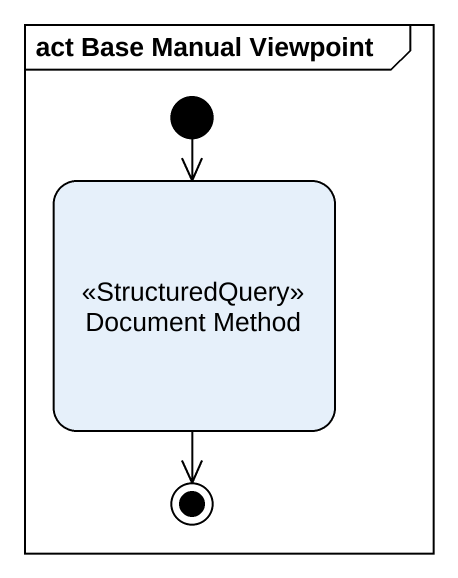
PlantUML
@startuml
mainframe act Base Manual Viewpoint
hide empty description
state "Document Method" as Document_Method <<StructuredQuery>>
[*] --> Document_Method
Document_Method --> [*]
@enduml
